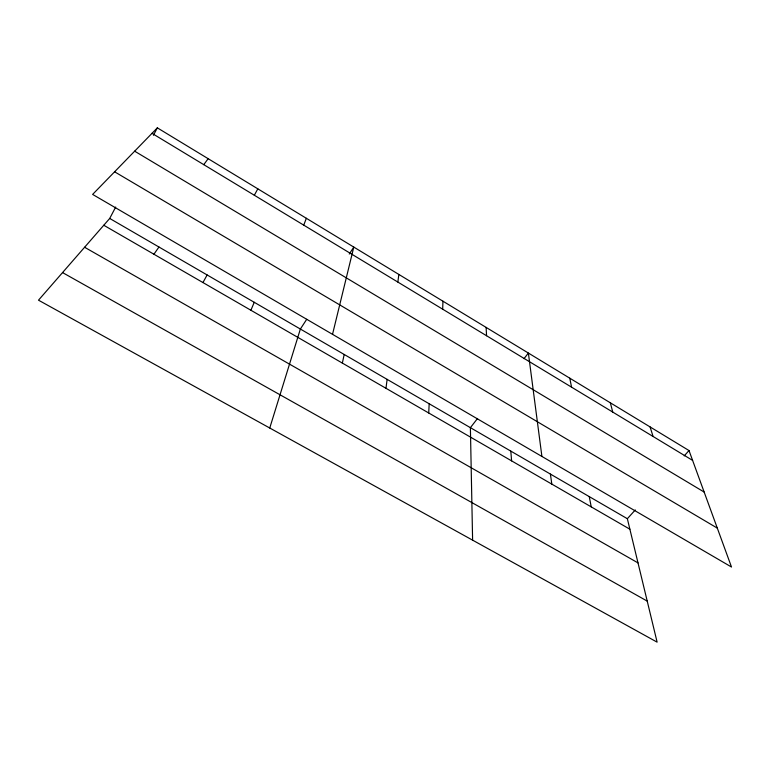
<?xml version="1.0" encoding="UTF-8"?>
<svg xmlns="http://www.w3.org/2000/svg" width="770" height="770" viewBox="0 0 770 770"><rect width="100%" height="100%" fill="white"/><g stroke="black" fill="none" stroke-linecap="round" stroke-linejoin="round"><path stroke-width="1.16" d="M442.683 309.194L442.942 301.195M428.717 412.98L429.179 403.759M385.982 388.292L387.118 379.369M397.849 282.07L398.85 274.428M342.352 363.084L344.19 354.469M332.525 334.334L353.796 247.083L349.272 254.033M269.75 428.014L300.367 329.05L306.72 319.3M303.746 225.138L306.354 218.285M250.895 310.252L254.254 302.292M109.706 218.449L627.348 518.711L657.118 642.151L38.5 300.185L109.706 218.449L115.702 207.034M153.442 135.27L157.34 127.849L689.015 450.556L731.5 567.028L92.621 194.415L157.34 127.849M254.341 195.253L257.815 188.833M202.953 282.552L207.13 274.957M153.923 254.225L158.957 247.016M203.771 164.655L208.16 158.687M477.564 418.447L470.393 427.668L472.607 540.155M524.014 358.666L528.374 353.055L541.907 456.456M627.348 518.711L635.279 509.942M684.203 455.878L689.015 450.556M62.543 272.58L647.224 601.11M84.604 247.266L638.003 562.899M103.777 225.254L629.879 529.211M114.605 171.797L717.313 528.124M134.654 151.18L704.155 492.059M151.998 133.335L692.605 460.393M650.072 426.917L653.085 436.484M610.331 402.797L612.747 412.085M569.781 378.176L571.561 387.166M589.252 496.612L591.235 506.881M550.406 474.089L551.811 484.109M510.799 451.105L511.607 460.874M486.111 327.394L486.563 335.739"/></g></svg>
